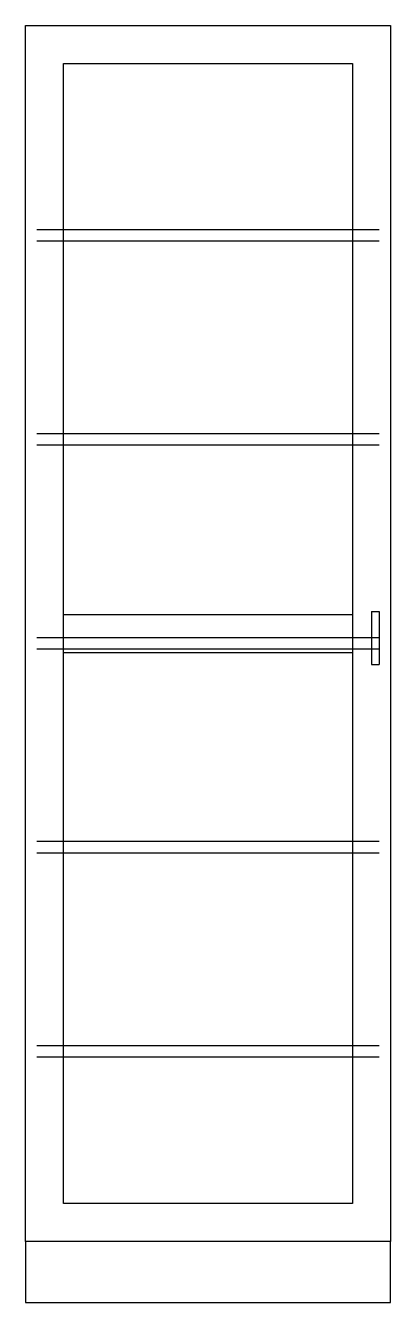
# Model space of a CAD drawing. Extents: x 0 to 24, y 0 to 84.
import ezdxf

# ---------------------------------------------------------------- set-up
doc = ezdxf.new("R2010")
doc.units = 0
doc.header["$LTSCALE"] = 3
doc.linetypes.add('HIDDEN', pattern=[0])
doc.layers.get('0').update_dxf_attribs({"linetype": 'CONTINUOUS'})
doc.layers.add('HID', color=7, linetype='HIDDEN')

msp = doc.modelspace()

# ---------------------------------------------------------------- linework, layer by layer
at = {"color": 0}
for p, q in [((0, 84), (24, 84)), ((0, 4), (0, 84)), ((24, 84), (24, 4)), ((2.5, 6.5), (2.5, 81.5)), ((2.5, 81.5), (21.5, 81.5)), ((21.5, 81.5), (21.5, 6.5)), ((2.5, 70.586), (21.5, 70.586)), ((2.5, 69.836), (21.5, 69.836)), ((2.5, 57.164), (21.5, 57.164)), ((2.5, 56.414), (21.5, 56.414)), ((22.75, 45.463), (22.75, 41.963)), ((22.75, 45.463), (23.25, 45.463)), ((23.25, 45.463), (23.25, 41.963)), ((2.5, 45.25), (21.5, 45.25)), ((2.5, 42.75), (21.5, 42.75)), ((22.75, 41.963), (23.25, 41.963)), ((2.5, 30.336), (21.5, 30.336)), ((2.5, 29.586), (21.5, 29.586)), ((2.5, 16.914), (21.5, 16.914)), ((2.5, 16.164), (21.5, 16.164)), ((21.5, 6.5), (2.5, 6.5)), ((24, 4), (0, 4)), ((0, 4), (0, 0)), ((24, 0), (24, 4)), ((0, 0), (24, 0))]:
    msp.add_line(p, q, dxfattribs=at)
at = {"layer": 'HID', "color": 0}
for p, q in [((0.75, 70.586), (2.5, 70.586)), ((21.5, 70.586), (23.25, 70.586)), ((0.75, 69.836), (2.5, 69.836)), ((21.5, 69.836), (23.25, 69.836)), ((0.75, 57.164), (2.5, 57.164)), ((21.5, 57.164), (23.25, 57.164)), ((0.75, 56.414), (2.5, 56.414)), ((21.5, 56.414), (23.25, 56.414)), ((0.75, 43.75), (2.5, 43.75)), ((2.5, 43.742), (21.5, 43.742)), ((21.5, 43.75), (23.25, 43.75)), ((0.75, 43), (2.5, 43)), ((2.5, 42.992), (21.5, 42.992)), ((21.5, 43), (23.25, 43)), ((0.75, 30.336), (2.5, 30.336)), ((21.5, 30.336), (23.25, 30.336)), ((0.75, 29.586), (2.5, 29.586)), ((21.5, 29.586), (23.25, 29.586)), ((0.75, 16.914), (2.5, 16.914)), ((21.5, 16.914), (23.25, 16.914)), ((0.75, 16.164), (2.5, 16.164)), ((21.5, 16.164), (23.25, 16.164))]:
    msp.add_line(p, q, dxfattribs=at)

doc.saveas('drawing.dxf')
